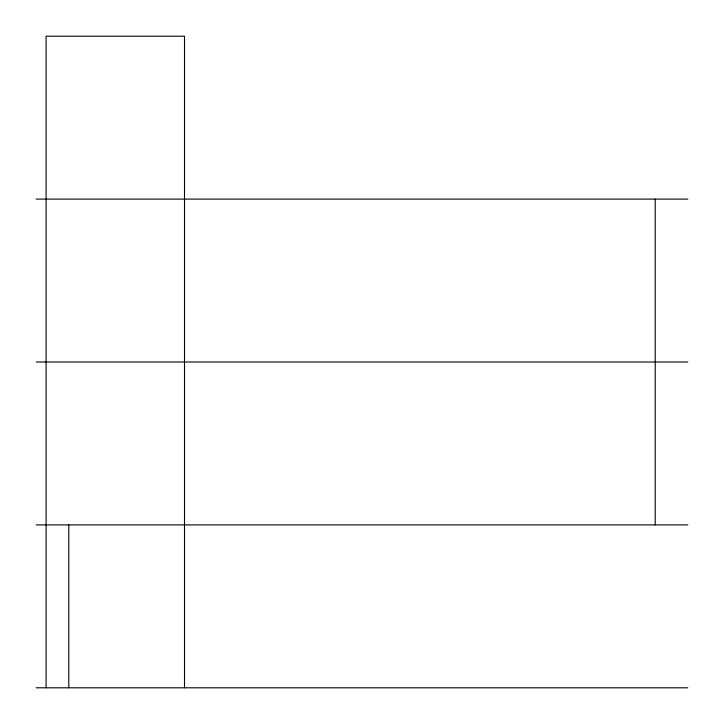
<?xml version="1.0" encoding="UTF-8"?>
<svg xmlns="http://www.w3.org/2000/svg" width="724" height="724" viewBox="0 0 724 724"><rect width="100%" height="100%" fill="white"/><g stroke="black" fill="none" stroke-linecap="round" stroke-linejoin="round"><path stroke-width="1.09" d="M36.2 199.1L687.8 199.1M36.2 362L687.8 362M36.2 524.9L687.8 524.9M36.2 687.8L687.8 687.8M655.22 199.1L655.22 524.9M184.502 687.8L184.502 36.2L46.101 36.2L46.101 687.8M68.78 524.9L68.78 687.8"/></g></svg>
